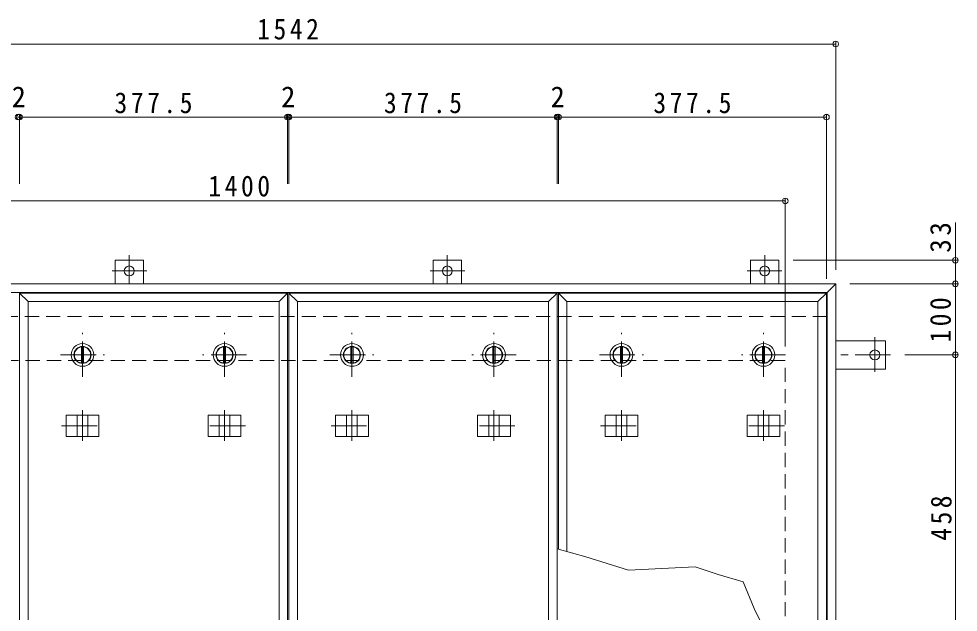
# Model space of a CAD drawing. Units: millimetres at full size, sheet at 1:10. Extents: x -2620 to 2719, y -1962 to 1648.
# Drawn here: x -1838 to -515, y 629 to 1465 of the extents above; entities that cross this region are included whole.
import ezdxf
from ezdxf.enums import TextEntityAlignment as Align

# ---------------------------------------------------------------- set-up
doc = ezdxf.new("R2010")
doc.units = ezdxf.units.MM
doc.header["$LTSCALE"] = 10
doc.header["$PDMODE"] = 32
doc.header["$PDSIZE"] = 8
doc.linetypes.add('CHAIN1', pattern=[8, 5, -1, 1, -1])
doc.linetypes.add('DASHED2', pattern=[3, 2, -1])
for name, color, linetype, lineweight in [('0-1_躯体', 2, 'Continuous', 9), ('0-2_仕上', 3, 'Continuous', 9), ('0-3_建具', 4, 'Continuous', 9), ('0-5_寸法', 7, 'Continuous', 9), ('0-C', 2, 'Continuous', 9), ('0-E', 3, 'Continuous', 9), ('0-F', 7, 'Continuous', 9)]:
    doc.layers.add(name, color=color, linetype=linetype, lineweight=lineweight)
doc.styles.add('ＭＳ ゴシック', font='')
doc.styles.get('ＭＳ ゴシック').set_extended_font_data('MS Gothic')

msp = doc.modelspace()

# ---------------------------------------------------------------- linework, layer by layer
at = {"layer": '0-1_躯体', "linetype": 'DASHED2'}
for p, q in [((-699.08, 1045.44), (-2217.08, 1045.44)), ((-2158.08, 983.44), (-758.08, 983.44)), ((-758.08, 83.44), (-758.08, 983.44))]:
    msp.add_line(p, q, dxfattribs=at)
at = {"layer": '0-1_躯体', "linetype": 'CHAIN1'}
for p, q in [((-1547.83, 960.44), (-1547.83, 1022.44)), ((-1168.33, 960.44), (-1168.33, 1022.44)), ((-788.83, 960.44), (-788.83, 1022.44)), ((-1516.83, 991.44), (-1578.83, 991.44)), ((-1137.33, 991.44), (-1199.33, 991.44)), ((-757.83, 991.44), (-819.83, 991.44))]:
    msp.add_line(p, q, dxfattribs=at)
at = {"layer": '0-1_躯体'}
for p, q in [((-1549.33, 1002.84), (-1549.33, 980.04)), ((-1546.33, 1002.84), (-1546.33, 980.04)), ((-1169.83, 1002.84), (-1169.83, 980.04)), ((-1166.83, 1002.84), (-1166.83, 980.04)), ((-790.33, 1002.84), (-790.33, 980.04)), ((-787.33, 1002.84), (-787.33, 980.04))]:
    msp.add_line(p, q, dxfattribs=at)
for centre, radius in [((-1547.83, 991.44), 16), ((-1168.33, 991.44), 16), ((-788.83, 991.44), 16), ((-1547.83, 991.44), 12), ((-1547.83, 991.44), 11.5), ((-1168.33, 991.44), 12), ((-1168.33, 991.44), 11.5), ((-788.83, 991.44), 12), ((-788.83, 991.44), 11.5)]:
    msp.add_circle(centre, radius, dxfattribs=at)
at = {"layer": '0-2_仕上'}
for p, q in [((-1836.58, -11.56), (-1836.58, 1078.44)), ((-1836.58, 1078.44), (-1824.58, 1066.44)), ((-1836.58, 1078.44), (-1459.08, 1078.44)), ((-1471.08, 1066.44), (-1459.08, 1078.44)), ((-1459.08, 1078.44), (-1459.08, -11.56)), ((-1457.08, -11.56), (-1457.08, 1078.44)), ((-1457.08, 1078.44), (-1445.08, 1066.44)), ((-1457.08, 1078.44), (-1079.58, 1078.44)), ((-1091.58, 1066.44), (-1079.58, 1078.44)), ((-1079.58, 1078.44), (-1079.58, -11.56)), ((-1077.58, 1078.44), (-1065.58, 1066.44)), ((-1077.58, 1078.44), (-700.08, 1078.44)), ((-1077.58, 718.03), (-1077.58, 1078.44)), ((-712.08, 1066.44), (-700.08, 1078.44)), ((-700.08, 1078.44), (-700.08, 554.21)), ((-1824.58, 0.44), (-1824.58, 1066.44)), ((-1824.58, 1066.44), (-1471.08, 1066.44)), ((-1471.08, 1066.44), (-1471.08, 0.44)), ((-1445.08, 0.44), (-1445.08, 1066.44)), ((-1445.08, 1066.44), (-1091.58, 1066.44)), ((-1091.58, 1066.44), (-1091.58, 0.44)), ((-1065.58, 1066.44), (-712.08, 1066.44)), ((-1065.58, 714.63), (-1065.58, 1066.44)), ((-712.08, 1066.44), (-712.08, 558.86))]:
    msp.add_line(p, q, dxfattribs=at)
at = {"layer": '0-3_建具', "color": 2}
for p, q in [((-687.08, 1091.44), (-2229.08, 1091.44)), ((-687.08, 1091.44), (-699.08, 1079.44)), ((-687.08, -24.56), (-687.08, 1091.44)), ((-699.08, 1079.44), (-2217.08, 1079.44)), ((-699.08, -12.56), (-699.08, 1079.44))]:
    msp.add_line(p, q, dxfattribs=at)
at = {"layer": '0-3_建具', "linetype": 'CHAIN1'}
for p, q in [((-1747.83, 913.56), (-1747.83, 870.32)), ((-1547.83, 913.56), (-1547.83, 870.32)), ((-1368.33, 913.56), (-1368.33, 870.32)), ((-1168.33, 913.56), (-1168.33, 870.32)), ((-988.83, 913.56), (-988.83, 870.32)), ((-788.83, 913.56), (-788.83, 870.32)), ((-1777.24, 891.44), (-1718.42, 891.44)), ((-1518.42, 891.44), (-1577.24, 891.44)), ((-1397.74, 891.44), (-1338.92, 891.44)), ((-1138.92, 891.44), (-1197.74, 891.44)), ((-1018.24, 891.44), (-959.42, 891.44)), ((-759.42, 891.44), (-818.24, 891.44))]:
    msp.add_line(p, q, dxfattribs=at)
at = {"layer": '0-3_建具'}
for p, q in [((-1770.92, 906.44), (-1770.92, 876.44)), ((-1770.92, 906.44), (-1724.74, 906.44)), ((-1755.33, 906.44), (-1755.33, 876.44)), ((-1740.33, 906.44), (-1740.33, 876.44)), ((-1724.74, 906.44), (-1724.74, 876.44)), ((-1524.74, 906.44), (-1570.92, 906.44)), ((-1570.92, 906.44), (-1570.92, 876.44)), ((-1555.33, 906.44), (-1555.33, 876.44)), ((-1540.33, 906.44), (-1540.33, 876.44)), ((-1524.74, 906.44), (-1524.74, 876.44)), ((-1391.42, 906.44), (-1391.42, 876.44)), ((-1391.42, 906.44), (-1345.24, 906.44)), ((-1375.83, 906.44), (-1375.83, 876.44)), ((-1360.83, 906.44), (-1360.83, 876.44)), ((-1345.24, 906.44), (-1345.24, 876.44)), ((-1145.24, 906.44), (-1191.42, 906.44)), ((-1191.42, 906.44), (-1191.42, 876.44)), ((-1175.83, 906.44), (-1175.83, 876.44)), ((-1160.83, 906.44), (-1160.83, 876.44)), ((-1145.24, 906.44), (-1145.24, 876.44)), ((-1011.92, 906.44), (-1011.92, 876.44)), ((-1011.92, 906.44), (-965.74, 906.44)), ((-996.33, 906.44), (-996.33, 876.44)), ((-981.33, 906.44), (-981.33, 876.44)), ((-965.74, 906.44), (-965.74, 876.44)), ((-765.74, 906.44), (-811.92, 906.44)), ((-811.92, 906.44), (-811.92, 876.44)), ((-796.33, 906.44), (-796.33, 876.44)), ((-781.33, 906.44), (-781.33, 876.44)), ((-765.74, 906.44), (-765.74, 876.44)), ((-1770.92, 876.44), (-1724.74, 876.44)), ((-1524.74, 876.44), (-1570.92, 876.44)), ((-1391.42, 876.44), (-1345.24, 876.44)), ((-1145.24, 876.44), (-1191.42, 876.44)), ((-1011.92, 876.44), (-965.74, 876.44)), ((-765.74, 876.44), (-811.92, 876.44))]:
    msp.add_line(p, q, dxfattribs=at)
at = {"layer": '0-5_寸法'}
msp.add_line((-1038.92, 707.07), (-1079.58, 718.6), dxfattribs=at)
for points in [[(-817.6, 671.77), (-852.56, 682.46), (-885.12, 693.26), (-978.86, 688.24), (-1038.92, 707.07)], [(-733.62, 567.2), (-763.86, 583.62), (-786.43, 602.86), (-801.78, 634.31), (-817.6, 671.77)]]:
    msp.add_lwpolyline(points, dxfattribs=at)
at = {"layer": '0-C', "linetype": 'CHAIN1'}
for p, q in [((-1747.83, 960.44), (-1747.83, 1022.44)), ((-1368.33, 960.44), (-1368.33, 1022.44)), ((-988.83, 960.44), (-988.83, 1022.44)), ((-1778.83, 991.44), (-1716.83, 991.44)), ((-1399.33, 991.44), (-1337.33, 991.44)), ((-1019.83, 991.44), (-957.83, 991.44))]:
    msp.add_line(p, q, dxfattribs=at)
at = {"layer": '0-C'}
for p, q in [((-1749.33, 1002.84), (-1749.33, 980.04)), ((-1746.33, 1002.84), (-1746.33, 980.04)), ((-1369.83, 1002.84), (-1369.83, 980.04)), ((-1366.83, 1002.84), (-1366.83, 980.04)), ((-990.33, 1002.84), (-990.33, 980.04)), ((-987.33, 1002.84), (-987.33, 980.04))]:
    msp.add_line(p, q, dxfattribs=at)
for centre, radius in [((-1747.83, 991.44), 16), ((-1368.33, 991.44), 16), ((-988.83, 991.44), 16), ((-1747.83, 991.44), 12), ((-1747.83, 991.44), 11.5), ((-1368.33, 991.44), 12), ((-1368.33, 991.44), 11.5), ((-988.83, 991.44), 12), ((-988.83, 991.44), 11.5)]:
    msp.add_circle(centre, radius, dxfattribs=at)
at = {"layer": '0-E'}
for p, q in [((-1662.08, 1124.64), (-1702.08, 1124.64)), ((-1702.08, 1091.44), (-1702.08, 1124.64)), ((-1662.08, 1091.44), (-1662.08, 1124.64)), ((-1214.08, 1124.64), (-1254.08, 1124.64)), ((-1254.08, 1091.44), (-1254.08, 1124.64)), ((-1214.08, 1091.44), (-1214.08, 1124.64)), ((-807.08, 1124.64), (-767.08, 1124.64)), ((-807.08, 1091.44), (-807.08, 1124.64)), ((-767.08, 1091.44), (-767.08, 1124.64)), ((-687.08, 1011.44), (-616.88, 1011.44)), ((-616.88, 1011.44), (-616.88, 971.44)), ((-687.08, 971.44), (-616.88, 971.44))]:
    msp.add_line(p, q, dxfattribs=at)
at = {"layer": '0-E', "linetype": 'CHAIN1'}
for p, q in [((-1682.08, 1131.8), (-1682.08, 1091.64)), ((-1234.08, 1131.8), (-1234.08, 1091.64)), ((-787.08, 1131.8), (-787.08, 1091.64)), ((-1657.24, 1109.64), (-1706.13, 1109.64)), ((-1209.24, 1109.64), (-1258.13, 1109.64)), ((-811.92, 1109.64), (-763.03, 1109.64)), ((-631.88, 1016.28), (-631.88, 967.39)), ((-609.72, 991.44), (-687.08, 991.44))]:
    msp.add_line(p, q, dxfattribs=at)
at = {"layer": '0-E'}
for centre in [(-1682.08, 1109.64), (-1234.08, 1109.64), (-787.08, 1109.64), (-631.88, 991.44)]:
    msp.add_circle(centre, 7, dxfattribs=at)
at = {"layer": '0-F'}
for p, q in [((-2229.08, 1429.15), (-687.08, 1429.15)), ((-687.08, 1432.15), (-687.08, 1111.44)), ((-1838.58, 1326.36), (-1836.58, 1326.36)), ((-1836.58, 1329.36), (-1836.58, 1232.25)), ((-1836.58, 1326.36), (-1459.08, 1326.36)), ((-1459.08, 1329.36), (-1459.08, 1232.25)), ((-1459.08, 1326.36), (-1457.08, 1326.36)), ((-1457.08, 1329.36), (-1457.08, 1232.25)), ((-1457.08, 1326.36), (-1079.58, 1326.36)), ((-1079.58, 1329.36), (-1079.58, 1232.25)), ((-1079.58, 1326.36), (-1077.58, 1326.36)), ((-1077.58, 1329.36), (-1077.58, 1232.25)), ((-1077.58, 1326.36), (-700.08, 1326.36)), ((-700.08, 1329.36), (-700.08, 1098.44)), ((-2158.08, 1208.16), (-758.08, 1208.16)), ((-758.08, 1211.16), (-758.08, 1003.44)), ((-518.56, 1124.64), (-518.56, 1177.8)), ((-515.56, 1124.64), (-747.08, 1124.64)), ((-518.56, 1091.44), (-518.56, 1124.64)), ((-515.56, 1091.44), (-667.08, 1091.44)), ((-518.56, 1091.44), (-518.56, 991.44)), ((-515.56, 991.44), (-589.72, 991.44)), ((-518.56, 991.44), (-518.56, 533.44))]:
    msp.add_line(p, q, dxfattribs=at)
for p in [(-687.08, 1429.15), (-1838.58, 1326.36), (-1836.58, 1326.36), (-1459.08, 1326.36), (-1457.08, 1326.36), (-1079.58, 1326.36), (-1077.58, 1326.36), (-700.08, 1326.36), (-758.08, 1208.16), (-518.56, 1124.64), (-518.56, 1091.44), (-518.56, 991.44)]:
    msp.add_point(p, dxfattribs=at)

# ---------------------------------------------------------------- texts
at = {"layer": '0-F', "color": 2, "style": 'ＭＳ ゴシック'}
for p in [(-1847.58, 1331.36), (-1468.08, 1331.36), (-1088.58, 1331.36)]:
    msp.add_text('2', height=29.33, dxfattribs=at).set_placement(p, align=Align.BOTTOM_LEFT)
at = {"layer": '0-F', "color": 2, "char_height": 29.33, "attachment_point": 7, "style": 'ＭＳ ゴシック'}
for s, insert in [('\\T1.28;\\W0.9;1542', (-1501.83, 1435.15)), ('\\T1.28;\\W0.9;377.5', (-1702.83, 1331.36)), ('\\T1.28;\\W0.9;377.5', (-1323.33, 1331.36)), ('\\T1.28;\\W0.9;377.5', (-943.83, 1331.36)), ('\\T1.28;\\W0.9;1400', (-1570.58, 1214.16))]:
    msp.add_mtext(s, dxfattribs=dict(at, insert=insert))
at = {"layer": '0-F', "color": 2, "char_height": 29.33, "attachment_point": 7, "rotation": 90, "style": 'ＭＳ ゴシック'}
for s, insert in [('\\T1.27;\\W0.95;33', (-524.56, 1135.3)), ('\\T1.27;\\W0.9;100', (-524.56, 1008.94)), ('\\T1.27;\\W0.9;458', (-523.56, 729.94))]:
    msp.add_mtext(s, dxfattribs=dict(at, insert=insert))

doc.saveas('drawing.dxf')
